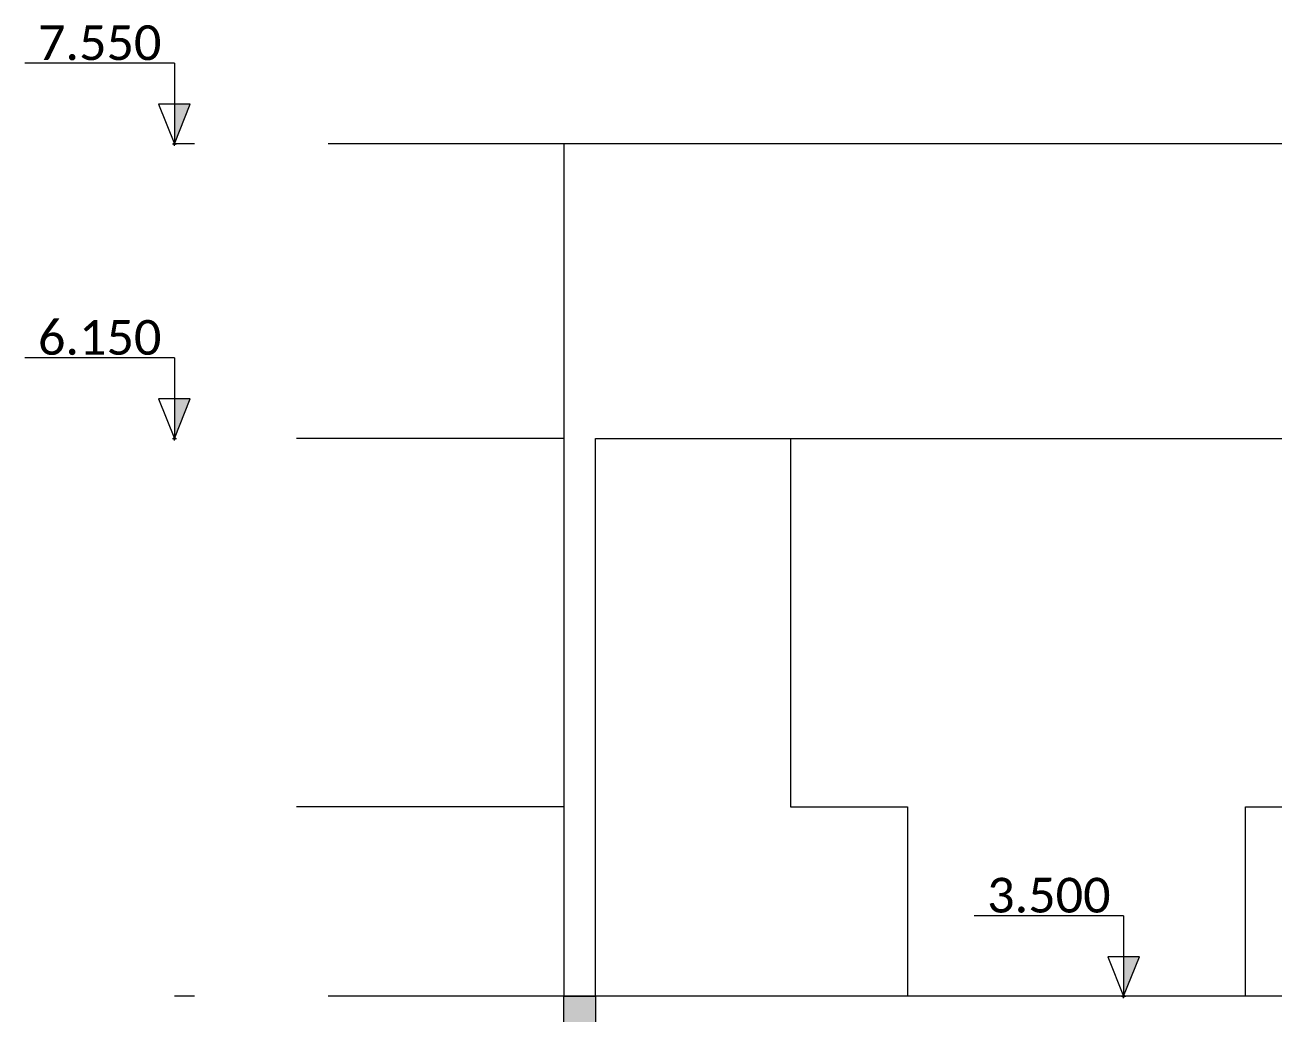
# Model space of a CAD drawing. Header units: metres. Extents: x -197 to 1099, y -24 to 14.
# Drawn here: x 697.66 to 703.58, y 3.42 to 8.11 of the extents above; entities that cross this region are included whole.
import ezdxf
from ezdxf.enums import TextEntityAlignment as Align

# ---------------------------------------------------------------- set-up
doc = ezdxf.new("R2010")
doc.units = ezdxf.units.M
doc.header["$LTSCALE"] = 0.001
doc.header["$PDMODE"] = 34
doc.header["$PDSIZE"] = 0.01
doc.linetypes.add('HIDDENX2', pattern=[19.05, 12.7, -6.35])
doc.layers.get('0').update_dxf_attribs({"lineweight": 13, "true_color": 0x000000})
for name, color, linetype, lineweight, true_color in [('Jach-Anotaciones-CalidaddeLínea  0.13', 7, 'Continuous', 13, 0x000000), ('Jach-Anotaciones-CalidaddeLínea 0.09', 7, 'Continuous', 9, 0x000000), ('Jach-Anotaciones-Hatch-Lum100%', 7, 'Continuous', 13, 0x000000), ('JACH-Anotaciones-Textos-Lum75% @ 0.075', 7, 'Continuous', 13, 0x404040), ('JACH-Arq-Lineas-Proyeccion Niveles cortes', 9, 'HIDDENX2', 13, 0x808080)]:
    doc.layers.add(name, color=color, linetype=linetype, lineweight=lineweight, true_color=true_color)
doc.styles.add('02a-Calibri-JACH(1.8mm)', font='calibri.ttf', dxfattribs={"height": 2.2})
pattern_1 = [(0, (169.421, 45.032), (0, 6.985), [5.08, -1.905]), (90, (169.421, 45.032), (-6.985, 4e-16), [5.08, -1.905])]

# ---------------------------------------------------------------- blocks, each defined once
blk = doc.blocks.new('*U504')
at = {"lineweight": 0, "ltscale": 100}
h = blk.add_hatch(dxfattribs=at)
h.set_pattern_fill('ANGLE', color=256)
h.set_pattern_definition(pattern_1)
h.paths.add_polyline_path([(0, 2.5), (0, 0), (1, 2.5)])
h = blk.add_hatch(color=256, dxfattribs=at)
h.dxf.hatch_style = 1
h.paths.add_polyline_path([(0, 2.5), (0, 0), (1, 2.5)])
for points in [[(0, 5.099), (-9.466, 5.099)], [(0, 5.099), (0, 1.25)]]:
    blk.add_lwpolyline(points, dxfattribs=at)
for points in [[(0, 0), (1, 2.5), (-1, 2.5)], [(0, 2.5), (0, 0), (1, 2.5)]]:
    blk.add_lwpolyline(points, close=True, dxfattribs=at)
blk.add_point((0, 0), dxfattribs=at)
at = {"lineweight": 0, "ltscale": 100, "style": '02a-Calibri-JACH(1.8mm)'}
blk.add_attdef('ALT', text='', height=2.2, dxfattribs=at).set_placement((-4.733, 6.401), align=Align.MIDDLE_CENTER)
blk = doc.blocks.new('*U505')
at = {"lineweight": 0, "ltscale": 100}
h = blk.add_hatch(dxfattribs=at)
h.set_pattern_fill('ANGLE', color=256)
h.set_pattern_definition(pattern_1)
h.paths.add_polyline_path([(0, 2.5), (0, 0), (1, 2.5)])
h = blk.add_hatch(color=256, dxfattribs=at)
h.dxf.hatch_style = 1
h.paths.add_polyline_path([(0, 2.5), (0, 0), (1, 2.5)])
for points in [[(0, 5.099), (-9.466, 5.099)], [(0, 5.099), (0, 1.25)]]:
    blk.add_lwpolyline(points, dxfattribs=at)
for points in [[(0, 0), (1, 2.5), (-1, 2.5)], [(0, 2.5), (0, 0), (1, 2.5)]]:
    blk.add_lwpolyline(points, close=True, dxfattribs=at)
blk.add_point((0, 0), dxfattribs=at)
at = {"lineweight": 0, "ltscale": 100, "style": '02a-Calibri-JACH(1.8mm)'}
blk.add_attdef('ALT', text='', height=2.2, dxfattribs=at).set_placement((-4.733, 6.401), align=Align.MIDDLE_CENTER)
blk = doc.blocks.new('*U482')
at = {"lineweight": 0, "ltscale": 100}
h = blk.add_hatch(dxfattribs=at)
h.set_pattern_fill('ANGLE', color=256)
h.set_pattern_definition(pattern_1)
h.paths.add_polyline_path([(0, 2.5), (0, 0), (1, 2.5)])
h = blk.add_hatch(color=256, dxfattribs=at)
h.dxf.hatch_style = 1
h.paths.add_polyline_path([(0, 2.5), (0, 0), (1, 2.5)])
for points in [[(0, 5.099), (-9.466, 5.099)], [(0, 5.099), (0, 1.25)]]:
    blk.add_lwpolyline(points, dxfattribs=at)
for points in [[(0, 0), (1, 2.5), (-1, 2.5)], [(0, 2.5), (0, 0), (1, 2.5)]]:
    blk.add_lwpolyline(points, close=True, dxfattribs=at)
blk.add_point((0, 0), dxfattribs=at)
at = {"lineweight": 0, "ltscale": 100, "style": '02a-Calibri-JACH(1.8mm)'}
blk.add_attdef('ALT', text='', height=2.2, dxfattribs=at).set_placement((-4.733, 6.401), align=Align.MIDDLE_CENTER)

msp = doc.modelspace()

# ---------------------------------------------------------------- hatches: boundary and pattern name
at = {"layer": 'Jach-Anotaciones-Hatch-Lum100%', "ltscale": 100}
h = msp.add_hatch(color=256, dxfattribs=at)
h.dxf.hatch_style = 1
h.paths.add_polyline_path([(700.21698, 3.5), (700.36698, 3.5), (700.36698, -0.3), (700.21698, -0.3)])

# ---------------------------------------------------------------- linework, layer by layer
at = {"layer": 'Jach-Anotaciones-CalidaddeLínea  0.13', "ltscale": 100}
for points in [[(721.54308, 3.35), (721.54308, 3.5), (721.69308, 3.5), (721.69308, 6.15), (706.04308, 6.15), (706.04308, 7.55), (700.21698, 7.55), (700.21698, 3.5), (700.36698, 3.5), (700.36698, 3.35)], [(700.36698, 6.15), (705.89308, 6.15), (705.89308, 3.5), (700.36698, 3.5)], [(700.21698, 3.5), (700.36698, 3.5), (700.36698, -0.3), (700.21698, -0.3)]]:
    msp.add_lwpolyline(points, close=True, dxfattribs=at)
at = {"layer": 'Jach-Anotaciones-CalidaddeLínea 0.09', "ltscale": 100}
for points in [[(701.29308, 6.15), (701.29308, 4.4)], [(701.29308, 4.4), (701.84808, 4.4), (701.84808, 3.5)], [(703.45308, 3.5), (703.45308, 4.4), (705.89308, 4.4)]]:
    msp.add_lwpolyline(points, dxfattribs=at)
at = {"layer": 'JACH-Arq-Lineas-Proyeccion Niveles cortes', "ltscale": 100}
for points in [[(700.36698, 7.55), (698.36698, 7.55)], [(700.21698, 6.15), (698.36698, 6.15)], [(700.21698, 4.4), (698.36698, 4.4)], [(700.36698, 3.5), (698.36698, 3.5)]]:
    msp.add_lwpolyline(points, dxfattribs=at)

# ---------------------------------------------------------------- block references
at = {"layer": 'JACH-Anotaciones-Textos-Lum75% @ 0.075', "ltscale": 100, "xscale": 0.075, "yscale": 0.075, "zscale": 0.075}
for name, p, values in [('*U482', (698.36698, 7.55), {'ALT': '7.550'}), ('*U505', (698.36698, 6.15), {'ALT': '6.150'}), ('*U504', (702.87461, 3.5), {'ALT': '3.500'})]:
    msp.add_blockref(name, p, dxfattribs=at).add_auto_attribs(values)

doc.saveas('drawing.dxf')
